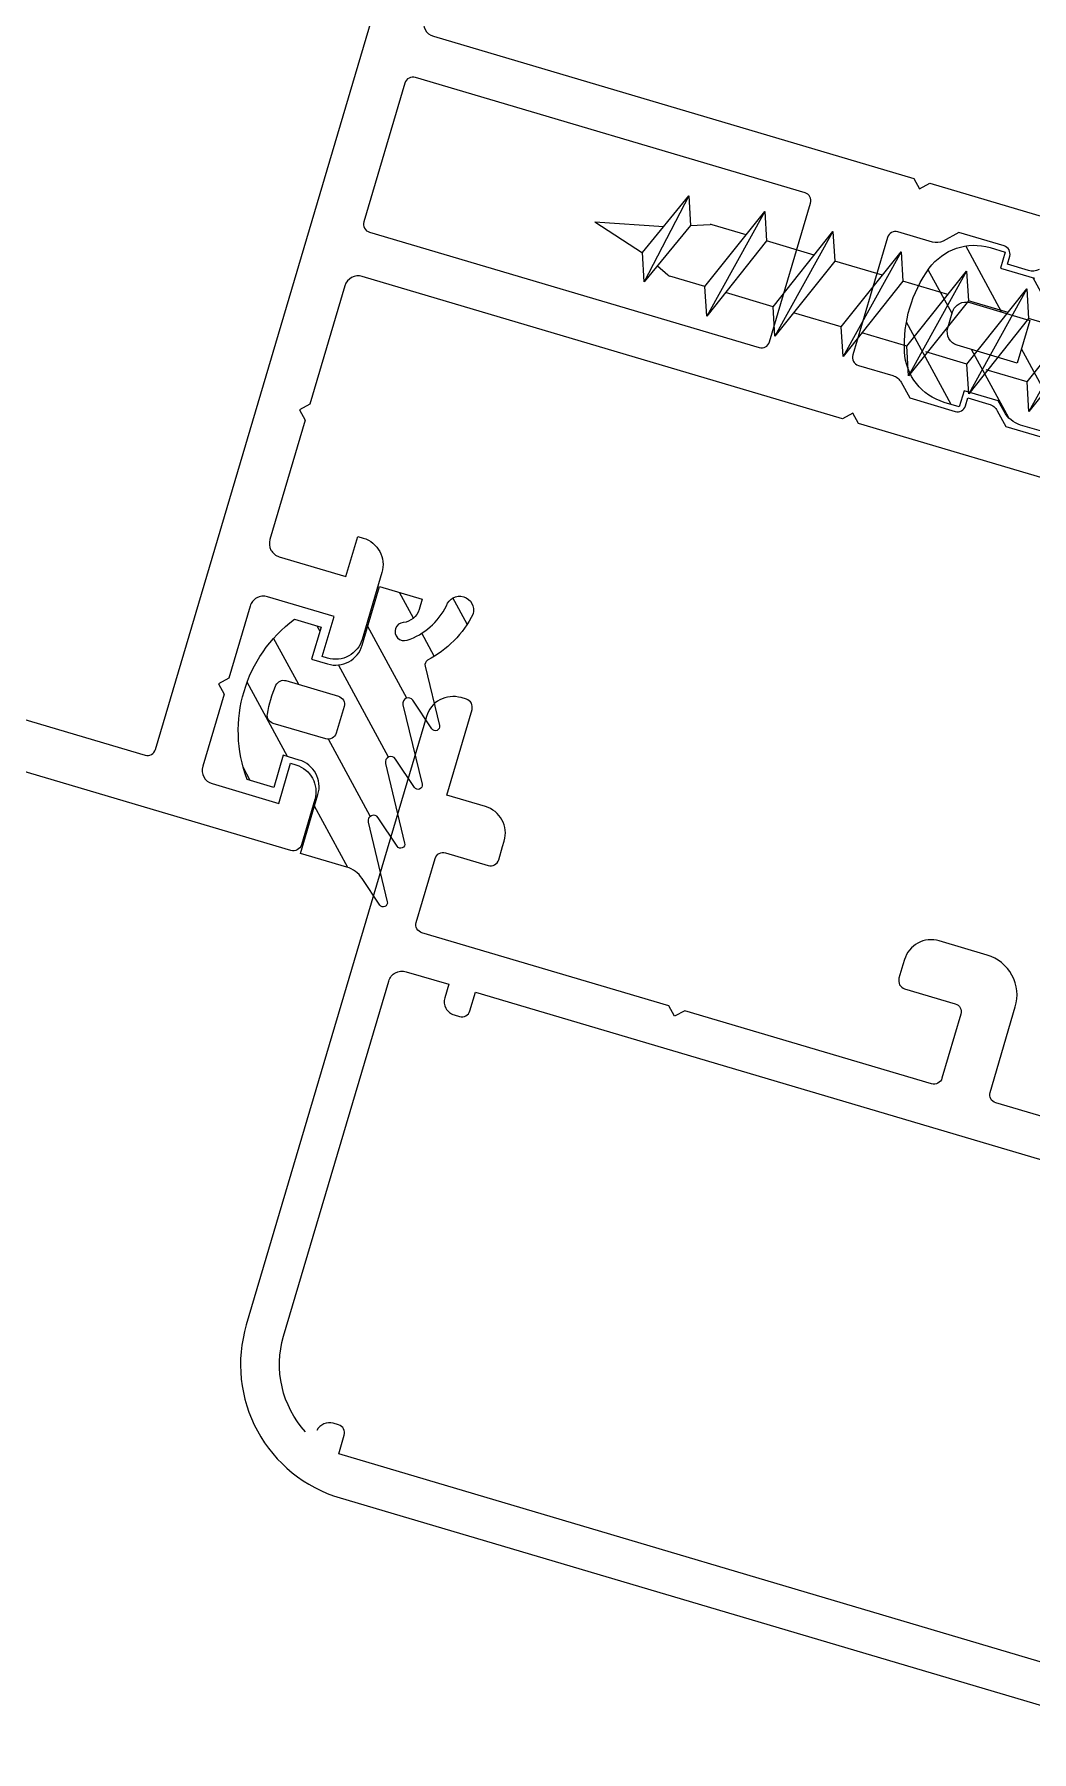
# Model space of a CAD drawing. Header units: millimetres. Extents: x 62878 to 70819, y -67946 to -61850.
# Drawn here: x 67565.49 to 67569.08, y -66989.89 to -66983.72 of the extents above; entities that cross this region are included whole.
import ezdxf

# ---------------------------------------------------------------- set-up
doc = ezdxf.new("R2010")
doc.units = ezdxf.units.MM
doc.layers.add('DOGRAMA', color=171, linetype='Continuous', lineweight=0)
pattern_1 = [(118.5057849383402, (67528.28847097524, -67087.44510647439), (-0.1395045678384407, -0.07576303882639554), [])]

# ---------------------------------------------------------------- blocks, each defined once
blk = doc.blocks.new('a2we')
at = {"lineweight": 5, "ltscale": 0.5}
for p, q in [((-196.0144480926461, -415.2868589025547), (-196.5925912144022, -417.2488821181558)), ((-196.0144480926461, -415.2868589025547), (-195.4639709594615, -417.7110762494052)), ((-197.5747968978259, -417.6063757508618), (-196.5747276986959, -417.2423803302317)), ((-194.1582851917165, -418.2620245979042), (-197.5747968978259, -417.6063757508618)), ((-195.1583543907882, -418.6260200186506), (-197.5747968978259, -417.6063757508618)), ((-196.5747276986959, -417.2423803302317), (-194.1582851917165, -418.2620245979042)), ((-196.8896500078097, -417.895480952812), (-197.0961171580722, -418.3448917148726)), ((-194.1582851917165, -418.2620245979042), (-195.1583543907882, -418.6260200186506)), ((-197.1143788935161, -419.7428166739272), (-197.1143788935161, -418.4283854465556)), ((-195.1583543907882, -418.6260200186506), (-194.9264251741961, -419.2953524503964)), ((-194.9154016761394, -420.634479622855), (-194.9154016761394, -419.3608343693425)), ((-198.1144480926461, -420.1068120946153), (-197.1143788935161, -419.7428166739268)), ((-194.9154016761721, -421.4039929561312), (-198.1144480926461, -420.1068120946153)), ((-193.9153324771005, -421.0399975355008), (-198.1144480926461, -420.1068120946153)), ((-197.1143788935161, -419.7428166739268), (-193.9153324771005, -421.0399975355008)), ((-197.1143788935161, -419.7428166739268), (-193.9153324771005, -421.0399975355008)), ((-197.1143788935161, -422.2969096404012), (-197.1143788935162, -420.512330007273)), ((-193.9153324771005, -421.0399975355008), (-194.9154016761721, -421.4039929561312)), ((-194.9154016761721, -423.1885725893157), (-194.9154016761721, -421.4039929561312)), ((-198.1144480926461, -422.6609050610894), (-197.1143788935161, -422.2969096404012)), ((-197.1143788935161, -422.2969096404012), (-193.9153324771005, -423.594090501975)), ((-197.1143788935161, -422.2969096404012), (-193.9153324771005, -423.594090501975)), ((-194.9154016761721, -423.9580859226053), (-198.1144480926461, -422.6609050610894)), ((-193.9153324771005, -423.594090501975), (-198.1144480926461, -422.6609050610894)), ((-197.1143788935161, -424.8510026068752), (-197.1143788935162, -423.0664229737469)), ((-193.9153324771005, -423.594090501975), (-194.9154016761721, -423.9580859226053)), ((-194.9154016761721, -425.7426655557898), (-194.9154016761721, -423.9580859226053)), ((-198.1144480926461, -425.2149980275636), (-197.1143788935161, -424.8510026068752)), ((-197.1143788935161, -424.8510026068752), (-193.9153324771005, -426.1481834684492)), ((-197.1143788935161, -424.8510026068752), (-193.9153324771005, -426.1481834684492)), ((-194.9154016761721, -426.5121788890793), (-198.1144480926461, -425.2149980275636)), ((-193.9153324771005, -426.1481834684492), (-198.1144480926461, -425.2149980275636)), ((-197.1143788935161, -427.3050955733496), (-197.1143788935162, -425.6205159402211)), ((-193.9153324771005, -426.1481834684492), (-194.9154016761721, -426.5121788890793)), ((-194.9154016761721, -428.1967585222638), (-194.9154016761721, -426.5121788890793)), ((-198.1144480926461, -427.669090994038), (-197.1143788935161, -427.3050955733496)), ((-197.1143788935161, -427.3050955733496), (-193.9153324771005, -428.6022764349236)), ((-197.1143788935161, -427.3050955733496), (-193.9153324771005, -428.6022764349236)), ((-194.9154016761721, -428.9662718555534), (-198.1144480926461, -427.669090994038)), ((-193.9153324771005, -428.6022764349236), (-198.1144480926461, -427.669090994038)), ((-197.1143788935161, -429.5591885398237), (-197.1143788935161, -428.0237477951896)), ((-193.9153324771005, -428.6022764349236), (-194.9154016761721, -428.9662718555534)), ((-194.9154016761721, -430.450851488738), (-194.9154016761721, -428.9662718555534)), ((-198.1144480926461, -429.9231839605702), (-197.1143788935161, -429.5591885398237)), ((-194.9154016761721, -431.2203648220857), (-198.1144480926461, -429.9231839605702)), ((-193.9153324771005, -430.8563694013976), (-198.1144480926461, -429.9231839605702)), ((-197.1143788935161, -429.5591885398237), (-193.9153324771005, -430.8563694013976)), ((-197.1143788935161, -429.5591885398237), (-193.9153324771005, -430.8563694013976)), ((-197.1143788935161, -431.8132815063559), (-197.1143788935161, -430.2778407616635)), ((-193.9153324771005, -430.8563694013976), (-194.9154016761721, -431.2203648220857)), ((-194.9154016761721, -432.7049444552304), (-194.9154016761721, -431.2203648220857)), ((-198.1144480926461, -432.177276926986), (-197.1143788935161, -431.8132815063559)), ((-197.1143788935161, -431.8132815063559), (-193.9153324771005, -433.1104623678716)), ((-197.1143788935161, -431.8132815063559), (-193.9153324771005, -433.1104623678716)), ((-194.9154016761721, -433.4744577885599), (-198.1144480926461, -432.177276926986)), ((-193.9153324771005, -433.1104623678716), (-198.1144480926461, -432.177276926986)), ((-197.1143788935161, -434.0673744728301), (-197.1143788935161, -432.5319337281958)), ((-193.9153324771005, -433.1104623678716), (-194.9154016761721, -433.4744577885599)), ((-194.9154016761721, -434.9590374217446), (-194.9154016761721, -433.4744577885599)), ((-198.1144480926461, -434.4313698935184), (-197.1143788935161, -434.0673744728301)), ((-197.1143788935161, -434.0673744728301), (-193.9153324771005, -435.364555334404)), ((-197.1143788935161, -434.0673744728301), (-193.9153324771005, -435.364555334404)), ((-194.9154016761721, -435.7285507550341), (-198.1144480926461, -434.4313698935184)), ((-193.9153324771005, -435.364555334404), (-198.1144480926461, -434.4313698935184)), ((-197.1143788935161, -436.3642339800811), (-197.1143788935161, -434.7860266946118)), ((-193.9153324771005, -435.364555334404), (-194.9154016761721, -435.7285507550341)), ((-194.9154016761721, -437.2558969289955), (-194.9154016761721, -435.7285507550341)), ((-198.1144480926461, -436.7282294008277), (-197.1143788935161, -436.3642339800811)), ((-194.9154016761721, -438.0254102623434), (-198.1144480926461, -436.7282294008277)), ((-193.9153324771005, -437.6614148416551), (-198.1144480926461, -436.7282294008277)), ((-197.1143788935161, -436.3642339800811), (-193.9153324771005, -437.6614148416551)), ((-197.1143788935161, -436.3642339800811), (-193.9153324771005, -437.6614148416551)), ((-197.1143788935161, -438.6610934873901), (-197.1143788935161, -437.1337473134849)), ((-193.9153324771005, -437.6614148416551), (-194.9154016761721, -438.0254102623434)), ((-194.9154016761721, -439.5527564362646), (-194.9154016761721, -438.0254102623434)), ((-198.1144480926461, -439.0250889080787), (-197.1143788935161, -438.6610934873901)), ((-194.9154016761721, -440.3222697695944), (-198.1144480926461, -439.0250889080787)), ((-193.9153324771005, -439.9582743489061), (-198.1144480926461, -439.0250889080787)), ((-197.1143788935161, -438.6610934873901), (-193.9153324771005, -439.9582743489061)), ((-197.1143788935161, -438.6610934873901), (-193.9153324771005, -439.9582743489061)), ((-197.1143788935161, -440.9579529946993), (-197.1143788935161, -439.430606820736)), ((-193.9153324771005, -439.9582743489061), (-194.9154016761721, -440.3222697695944)), ((-194.9154016761721, -441.849615943574), (-194.9154016761721, -440.3222697695944)), ((-198.1144480926461, -441.3219484153295), (-197.1143788935161, -440.9579529946993)), ((-197.1143788935161, -440.9579529946993), (-193.9153324771005, -442.2551338562151)), ((-194.9154016761721, -442.6191292769035), (-198.1144480926461, -441.3219484153295)), ((-193.9153324771005, -442.2551338562151), (-198.1144480926461, -441.3219484153295)), ((-197.1143788935161, -443.2537258831643), (-197.1143788935161, -441.7274663280053)), ((-193.9153324771005, -442.2551338562151), (-194.9154016761721, -442.6191292769035)), ((-194.9154016761721, -444.1453888320787), (-194.9154016761721, -442.6191292769035)), ((-198.1144480926461, -443.6177213039109), (-197.1143788935161, -443.2537258831643)), ((-197.1143788935161, -443.2537258831643), (-193.9153324771005, -444.5509067447383)), ((-194.9154016761721, -444.9149021654266), (-198.1144480926461, -443.6177213039109)), ((-193.9153324771005, -444.5509067447383), (-198.1144480926461, -443.6177213039109)), ((-197.1143788935161, -445.5538642814245), (-197.1143788935161, -444.0232392165685)), ((-193.9153324771005, -444.5509067447383), (-194.9154016761721, -444.9149021654266)), ((-194.9154016761721, -446.4455272302989), (-194.9154016761721, -444.9149021654266)), ((-198.1144480926461, -445.9178597020545), (-197.1143788935161, -445.5538642814245)), ((-193.9153324771005, -446.8510451429402), (-198.1144480926461, -445.9178597020545)), ((-194.9154016761721, -447.2150405636282), (-198.1144480926461, -445.9178597020545)), ((-197.1143788935161, -445.5538642814245), (-193.9153324771005, -446.8510451429402)), ((-197.1143788935161, -445.5538642814245), (-193.9153324771005, -446.8510451429402)), ((-197.1143788935161, -447.8540026795677), (-197.1143788935161, -446.3233776147298)), ((-193.9153324771005, -446.8510451429402), (-194.9154016761721, -447.2150405636282)), ((-194.9154016761721, -448.7456656284821), (-194.9154016761721, -447.2150405636282)), ((-197.1143788935161, -447.8540026795677), (-198.1144480926461, -448.2179981003141)), ((-193.9153324771005, -449.1511835411412), (-197.1143788935161, -447.8540026795677)), ((-194.9154016761721, -449.5151789618299), (-198.1144480926461, -448.2179981003141)), ((-198.1144480926461, -448.2179981003141), (-193.9153324771005, -449.1511835411412)), ((-197.1143788935161, -450.1541410778275), (-197.1143788935161, -448.6235160129718)), ((-193.9153324770423, -449.1511835411412), (-194.9154016761721, -449.5151789618299)), ((-194.9154016761723, -451.0458040266858), (-194.9154016761721, -449.5151789618299)), ((-198.1144480926461, -450.5181364984577), (-197.1143788935161, -450.1541410778275)), ((-197.1143788935161, -450.1541410778275), (-193.9153324770423, -451.4513219393434)), ((-194.9154016761721, -451.8153173600317), (-198.1144480926461, -450.5181364984577)), ((-193.9153324770423, -451.4513219393434), (-198.1144480926461, -450.5181364984577)), ((-197.1143788935161, -453.2868589025547), (-197.1143788935162, -450.9236544111328)), ((-193.9153324770423, -451.4513219393434), (-194.9154016761721, -451.8153173600317)), ((-194.9154016761721, -453.2868589025547), (-194.9154016761721, -451.8153173600317)), ((-192.7980524524961, -453.2868589025547), (-199.230843732796, -453.2868589025547)), ((-199.230843732796, -454.5827171301502), (-199.230843732796, -453.2868589025547)), ((-192.7980524524961, -454.5827171301502), (-192.7980524524961, -453.2868589025547))]:
    blk.add_line(p, q, dxfattribs=at)
blk.add_lwpolyline([(-196.4690204826777, -455.6637351848848), (-196.1125089353335, -455.3998333582319), (-195.9163872499585, -455.3998333582319), (-195.5598757026143, -455.6637351848848)], dxfattribs=at)
for centre, radius, start, end in [((-196.9143788935627, -418.4283854465556), 0.2, 155.3251238657465, 180), ((-195.115401676151, -419.3608343693425), 0.2, 0, 19.11162363728389), ((-195.6603624057317, -449.5292358589606), 6.187568978619671, 234.757305859688, 262.4904896380407), ((-196.3685337795604, -449.5292358589606), 6.187568978619673, 277.5095103619591, 305.2426941403116)]:
    blk.add_arc(centre, radius, start, end, dxfattribs=at)

msp = doc.modelspace()

# ---------------------------------------------------------------- hatches: boundary and pattern name
at = {"layer": 'DOGRAMA', "lineweight": -2}
h = msp.add_hatch(dxfattribs=at)
h.set_pattern_fill('ANSI31', color=256, scale=0.05, angle=73.50578493834035, style=0)
h.set_pattern_definition(pattern_1)
edge = h.paths.add_edge_path(flags=16)
edge.add_arc((67568.82293161207, -66984.79255992726), 0.04999999997870802, 163.5057848929129, 253.50578488817848, ccw=False)
edge.add_line((67568.77498919179, -66984.77836400048), (67568.79202430384, -66984.72083309614))
edge.add_arc((67568.83996672413, -66984.73502902286), 0.04999999999008795, 73.50578496160352, 163.5057849616035, ccw=False)
edge.add_line((67568.85416265085, -66984.68708660257), (67569.06990354223, -66984.75096827293))
edge.add_line((67569.06990354223, -66984.75096827293), (67569.02447657665, -66984.90438401785))
edge.add_line((67569.02447657665, -66984.90438401785), (67568.80873568529, -66984.84050234752))
h.paths.add_polyline_path([(67569.16830383753, -66984.9469717981), (67569.21373080314, -66984.79355605316), (67569.47741411474, -66984.87163365021), (67569.4319871492, -66985.02504939519)], flags=16)
edge = h.paths.add_edge_path()
edge.add_arc((67568.87013380323, -66984.68138654217), 0.1999999999786317, 73.50578493362269, 144.0720038176356, ccw=False)
edge.add_line((67568.92691751021, -66984.489616861), (67568.98090493161, -66984.50560273477))
edge.add_line((67568.98090493161, -66984.50560273477), (67568.9638698195, -66984.56313363914))
edge.add_line((67568.9638698195, -66984.56313363914), (67569.08687498847, -66984.59955592146))
edge.add_line((67569.08687498847, -66984.59955592146), (67569.12504120404, -66984.57882836745))
edge.add_arc((67569.17276595291, -66984.66670526052), 0.09999999995432861, 73.50578495686909, 118.5057849573081, ccw=False)
edge.add_line((67569.20115780635, -66984.57082041996), (67569.32609035776, -66984.6078134073))
edge.add_line((67569.32609035776, -66984.6078134073), (67569.30905524569, -66984.66534431167))
edge.add_line((67569.30905524569, -66984.66534431167), (67569.43206041465, -66984.70176659401))
edge.add_line((67569.43206041465, -66984.70176659401), (67569.57089702913, -66984.62636631161))
edge.add_line((67569.57089702913, -66984.62636631161), (67569.60164094076, -66984.52253811073))
edge.add_line((67569.60164094076, -66984.52253811073), (67569.84135304223, -66984.59351774443))
edge.add_line((67569.84135304223, -66984.59351774443), (67569.80760654865, -66984.53137939742))
edge.add_line((67569.80760654865, -66984.53137939742), (67569.94956581615, -66984.05195519443))
edge.add_line((67569.94956581615, -66984.05195519443), (67570.26291015363, -66984.14473760371))
edge.add_arc((67570.1777345932, -66984.43239212544), 0.2999999999415425, 13.505784940436172, 73.50578494137147, ccw=False)
edge.add_line((67570.46943849674, -66984.36232906369), (67570.58417426044, -66984.84002543196))
edge.add_arc((67570.5550038701, -66984.84703173813), 0.02999999997447556, -76.49421505653072, 13.505784943469223, ccw=False)
edge.add_line((67570.56201017628, -66984.87620212846), (67570.50366939558, -66984.89021474084))
edge.add_arc((67570.49666308939, -66984.86104435046), 0.03000000002032257, 193.5057849510208, 283.5057849510208, ccw=False)
edge.add_line((67570.46749269901, -66984.86805065665), (67570.37702749188, -66984.49140348479))
edge.add_arc((67570.18255822279, -66984.5381121926), 0.2000000000137806, 13.50578493081246, 75.42538227163293)
edge.add_arc((67570.19998474786, -66984.43898047801), 0.1000000000357239, 70.79093733366904, 223.5057849210783)
edge.add_arc((67570.05492377451, -66984.57666604019), 0.1000000000128824, -16.49421500731131, 43.50578499149401, ccw=False)
edge.add_line((67570.15080861514, -66984.60505789358), (67570.05802548045, -66984.91840468095))
edge.add_arc((67570.10596790072, -66984.93260060772), 0.04999999997457646, 163.5057849041675, 253.5057849201566)
edge.add_line((67570.09177197397, -66984.98054302798), (67570.13970014077, -66984.99473473422))
edge.add_arc((67570.12550421404, -66985.04267715453), 0.05000000000817259, -16.494215044916814, 73.50578495034893, ccw=False)
edge.add_line((67570.17344663436, -66985.05687308127), (67570.11666292741, -66985.24864276245))
edge.add_arc((67570.06872050709, -66985.2344468357), 0.05000000002625723, 253.5057849390942, 343.50578493909427, ccw=False)
edge.add_line((67570.05452458034, -66985.28238925603), (67570.0065964135, -66985.2681975498))
edge.add_arc((67569.99240048676, -66985.31613997008), 0.04999999998026643, 73.50578494088006, 163.5057849408801)
edge.add_line((67569.94445806649, -66985.30194404334), (67569.85167493182, -66985.61529083071))
edge.add_arc((67569.75579009119, -66985.58689897721), 0.1000000000385614, 283.5057849359987, 343.505784936727, ccw=False)
edge.add_arc((67569.80249879904, -66985.78136824632), 0.100000000003214, 103.5057849398931, 256.2206325283005)
edge.add_arc((67569.84185598095, -66985.6887302797), 0.2000000000468044, 251.5861875963139, 313.5057849414753)
edge.add_line((67569.97954154309, -66985.83379125307), (67570.26049495864, -66985.56712249962))
edge.add_arc((67570.28114779296, -66985.58888164561), 0.03000000000218311, 43.50578494475519, 133.5057849638881, ccw=False)
edge.add_line((67570.30290693897, -66985.56822881129), (67570.34421260757, -66985.61174710328))
edge.add_arc((67570.32245346156, -66985.63239993759), 0.03000000000271974, -46.49421509556032, 43.50578492459738, ccw=False)
edge.add_line((67570.34310629586, -66985.6541590836), (67569.98677698756, -66985.99237135379))
edge.add_arc((67569.78024864437, -66985.77477989373), 0.3000000000456234, 253.5057849415653, 313.5057849404162, ccw=False)
edge.add_line((67569.69507308392, -66986.06243441557), (67569.3817287464, -66985.96965200632))
edge.add_line((67569.3817287464, -66985.96965200632), (67569.52368801381, -66985.49022780336))
edge.add_line((67569.52368801381, -66985.49022780336), (67569.58582636088, -66985.45648130977))
edge.add_line((67569.58582636088, -66985.45648130977), (67569.34611425939, -66985.38550167606))
edge.add_line((67569.34611425939, -66985.38550167606), (67569.37685817102, -66985.2816734752))
edge.add_line((67569.37685817102, -66985.2816734752), (67569.30145788864, -66985.14283686073))
edge.add_line((67569.30145788864, -66985.14283686073), (67569.17845271964, -66985.10641457839))
edge.add_line((67569.17845271964, -66985.10641457839), (67569.16141760757, -66985.16394548275))
edge.add_line((67569.16141760757, -66985.16394548275), (67569.03648505617, -66985.12695249538))
edge.add_arc((67569.06487690963, -66985.03106765478), 0.09999999999826054, 208.5057849600245, 253.5057849559762, ccw=False)
edge.add_line((67568.97700001652, -66985.07879240368), (67568.9562724625, -66985.04062618819))
edge.add_line((67568.9562724625, -66985.04062618819), (67568.83326729349, -66985.00420390586))
edge.add_line((67568.83326729349, -66985.00420390586), (67568.81623218145, -66985.06173481017))
edge.add_line((67568.81623218145, -66985.06173481017), (67568.76224476, -66985.0457489364))
edge.add_arc((67568.81902846695, -66984.85397925522), 0.1999999999949627, 182.9395660608946, 253.5057849428008, ccw=False)
edge.add_arc((67569.08917253811, -66984.84010731155), 0.4704999999988805, 144.0720038171114, 182.9395660515133, ccw=False)
h = msp.add_hatch(dxfattribs=at)
h.set_pattern_fill('ANSI31', color=256, scale=0.05, angle=73.50578493834035, style=0)
h.set_pattern_definition(pattern_1)
edge = h.paths.add_edge_path()
edge.add_arc((67566.58707130051, -66986.81081203485), 0.0999999999764985, 33.5057849304451, 73.50578493525273)
edge.add_line((67566.615463154, -66986.71492719428), (67566.44950760697, -66986.66578714726))
edge.add_line((67566.44950760697, -66986.66578714726), (67566.51196968465, -66986.45484049794))
edge.add_arc((67566.41608484408, -66986.42644864446), 0.0999999999786175, 343.5057849352527, 433.5057849352527)
edge.add_line((67566.44447669756, -66986.33056380389), (67566.38694579317, -66986.31352869181))
edge.add_line((67566.38694579317, -66986.31352869181), (67566.35287556899, -66986.42859050048))
edge.add_line((67566.35287556899, -66986.42859050048), (67566.2569907284, -66986.40019864701))
edge.add_arc((67566.72570565123, -66986.22611153919), 0.4999999999901357, 126.63588728978581, 200.3756825823028, ccw=False)
edge.add_line((67566.42734184934, -66985.82488960346), (67566.52322668993, -66985.85328145695))
edge.add_line((67566.52322668993, -66985.85328145695), (67566.4891564657, -66985.96834326567))
edge.add_line((67566.4891564657, -66985.96834326567), (67566.54668737008, -66985.98537837777))
edge.add_arc((67566.57507922355, -66985.88949353718), 0.09999999998843902, 253.5057849456145, 343.5057849456144)
edge.add_line((67566.67096406413, -66985.91788539065), (67566.73342614181, -66985.70693874134))
edge.add_line((67566.73342614181, -66985.70693874134), (67566.88633849642, -66985.75221665119))
edge.add_line((67566.88633849642, -66985.75221665119), (67566.87512956467, -66985.79007140562))
edge.add_arc((67566.81280441825, -66985.7716167008), 0.06500000003929521, 275.0964493984796, 343.5057849056594, ccw=False)
edge.add_arc((67566.82148242167, -66985.86891992347), 0.03268943072647305, 95.09644938492814, 288.9360639975153)
edge.add_arc((67566.75594173858, -66985.66969955755), 0.2424115900776238, 288.3083182991557, 333.8150907055998)
edge.add_arc((67567.02105280133, -66985.79213522177), 0.05002797726744085, -15.522056402985186, 161.9911798966499, ccw=False)
edge.add_arc((67566.7360821964, -66985.6405491819), 0.3717812402006158, 297.00576401999825, 333.6572845096004, ccw=False)
edge.add_arc((67566.9164065226, -66985.98815066535), 0.01999999997270703, 125.1201221205835, 193.5057850342759)
edge.add_line((67566.89695959573, -66985.99282153616), (67566.94834812614, -66986.20677500259))
edge.add_arc((67566.933762931, -66986.21027815569), 0.01499999996233728, -146.49421502998842, 13.50578502347912, ccw=False)
edge.add_line((67566.92125547968, -66986.21855847332), (67566.85328863385, -66986.1158942938))
edge.add_arc((67566.83661203201, -66986.12693471735), 0.02000000002274678, 33.50578492838554, 193.5057849142612)
edge.add_line((67566.81716510508, -66986.13160558813), (67566.8858860485, -66986.41772165189))
edge.add_arc((67566.87130085332, -66986.42122480497), 0.01500000000138728, -146.49421504500788, 13.505784930487891, ccw=False)
edge.add_line((67566.85879340197, -66986.42950512262), (67566.79082655619, -66986.3268409431))
edge.add_arc((67566.77414995436, -66986.33788136663), 0.02000000000258, 33.50578491663744, 193.5057849337332)
edge.add_line((67566.75470302746, -66986.34255223742), (67566.82342397081, -66986.62866830119))
edge.add_arc((67566.80883877566, -66986.63217145427), 0.01499999997308828, -146.494215060672, 13.505784956450611, ccw=False)
edge.add_line((67566.79633132432, -66986.6404517719), (67566.7283644785, -66986.53778759239))
edge.add_arc((67566.71168787668, -66986.54882801592), 0.02000000000258, 33.50578491663744, 193.5057849742686)
edge.add_line((67566.69224094978, -66986.55349888671), (67566.76096189316, -66986.83961495047))
edge.add_arc((67566.74637669799, -66986.84311810357), 0.01499999999063629, -146.4942149986603, 13.505784997516287, ccw=False)
edge.add_line((67566.73386924664, -66986.85139842123), (67566.67045430958, -66986.75560991719))
edge = h.paths.add_edge_path(flags=16)
edge.add_line((67566.39689950197, -66986.04531741254), (67566.58541490504, -66986.10113751578))
edge.add_arc((67566.576897349, -66986.12990296794), 0.02999999997338046, -16.494215088329383, 73.50578493831898, ccw=False)
edge.add_line((67566.60566280116, -66986.13842052399), (67566.57727094766, -66986.2343053646))
edge.add_arc((67566.5485054955, -66986.22578780858), 0.02999999996924891, 253.50578493831898, 343.50578496496746, ccw=False)
edge.add_line((67566.53998793947, -66986.25455326073), (67566.35147253642, -66986.19873315746))
edge.add_arc((67566.35999009247, -66986.16996770533), 0.02999999996355894, 171.2722190663848, 253.5057849037799, ccw=False)
edge.add_arc((67566.7257056512, -66986.22611153917), 0.3999999999481397, 155.7393507710862, 171.2722191070513, ccw=False)
edge.add_arc((67566.38838194596, -66986.0740828647), 0.0299999999745314, 73.50578499161588, 155.739350824697, ccw=False)

# ---------------------------------------------------------------- linework, layer by layer
at = {"layer": 'DOGRAMA', "lineweight": -2, "ltscale": 0.5}
msp.add_lwpolyline([(67559.97836398205, -66979.72279430754), (67559.64276703993, -66979.62342282035), (67557.84972052084, -66979.09249516018, 0.4142135623730953), (67557.81243751265, -66979.11274305632), (67556.51209062303, -66983.5042687555, 0.4142135623730951), (67556.53233851914, -66983.54155176374), (67558.32538503825, -66984.07247942392), (67558.66098198036, -66984.17185091112), (67565.89069896113, -66986.3125966639, 0.4142135623730951), (67565.92798196932, -66986.29234876773), (67567.22832885895, -66981.90082306854, 0.4142135623722071), (67567.20808096282, -66981.86354006034)], format="xyb", close=True, dxfattribs=at)
for points in [[(67569.27899487098, -66985.3656273786), (67568.45438524187, -66985.12145743864), (67568.43413734573, -66985.08417443045), (67568.39685433754, -66985.10442232656), (67566.6709272068, -66984.59336896385, 0.4142135623730951), (67566.60878885977, -66984.62711545742), (67566.48297292444, -66985.05202047151), (67566.44568991623, -66985.0722683676), (67566.46593781235, -66985.10955137585), (67566.33906625168, -66985.53802144299, 0.4142135623730951), (67566.37281274525, -66985.60015979008), (67566.61252484669, -66985.6711394238), (67566.65511262696, -66985.5273121629), (67566.67428959507, -66985.53299053361, -0.4142135623729619), (67566.74178258219, -66985.65726722767), (67566.67080294844, -66985.89697932913, -0.4142135623728953), (67566.54652625442, -66985.96447231625), (67566.52734928628, -66985.95879394555), (67566.56993706648, -66985.81496668469), (67566.33022496499, -66985.74398705096, 0.4142135623730951), (67566.26808661797, -66985.77773354451), (67566.19142861353, -66986.03662261412), (67566.15414560528, -66986.05687051028), (67566.17439350144, -66986.09415351847), (67566.09773549705, -66986.35304258809, 0.4142135623730951), (67566.13148199063, -66986.41518093513), (67566.37119409212, -66986.48616056885), (67566.41378187234, -66986.34233330794), (67566.43295884045, -66986.34801167861, -0.4142135623728953), (67566.50045182757, -66986.47228837272), (67566.45218567664, -66986.63529260174, -0.4142135623729288), (67566.41490266839, -66986.65554049787), (67556.30864046984, -66983.66303914053, -0.4142135623729288)], [(67566.89270739464, -66983.66826705147, 0.4142135623730951), (67566.92645388821, -66983.73040539848), (67568.65238101891, -66984.24145876121), (67568.67262891501, -66984.27874176943), (67568.70991192324, -66984.25849387329), (67569.53452155236, -66984.5026638133, -0.4142135623730951)], [(67569.10280989943, -66984.56814277606, -0.1989123673797732), (67569.06475159823, -66984.57214674981), (67568.98872515836, -66984.54963504171), (67568.99724271437, -66984.52086958951, 0.4142135623729841), (67568.97699481825, -66984.48358658131), (67568.81399058923, -66984.43532043036), (67568.75762447328, -66984.46593210351, -0.1989123673797501), (67568.7195661721, -66984.46993607725), (67568.59559731191, -66984.43322844243, 0.4142135623729288), (67568.5583143037, -66984.45347633855), (67568.43339014833, -66984.87536963716, 0.4142135623725959), (67568.45363804448, -66984.9126526454), (67568.57760690467, -66984.94936028022, -0.1989123673796753), (67568.6073494245, -66984.97344032607), (67568.63796109764, -66985.02980644205), (67568.8009653266, -66985.07807259298, 0.4142135623736503), (67568.83824833485, -66985.05782469687), (67568.84676589092, -66985.02905924468), (67568.9227923308, -66985.05157095277, -0.1989123673797502), (67568.95253485063, -66985.07565099864), (67568.98314652377, -66985.1320171146), (67569.14615075279, -66985.18028326552, 0.4142135623732063)], [(67569.29680252628, -66987.66531929004), (67568.9468228581, -66987.56168902483, -0.4142135623730951), (67568.92657496198, -66987.52440601659), (67569.01742889313, -66987.2175745267, 0.4142135623730951), (67568.91618941247, -66987.0311594856), (67568.74359669938, -66986.9800541493, 0.4142135623730951), (67568.6193200053, -66987.04754713642), (67568.61364163461, -66987.06672410453), (67568.59944570783, -66987.11466652485, 0.4142135623730951), (67568.61969360404, -66987.15194953307), (67568.80187480114, -66987.20589405468, -0.4142135623730951), (67568.82212269725, -66987.24317706292), (67568.75398224889, -66987.47330068031, -0.4142135623730951), (67568.71669924064, -66987.49354857646), (67567.82976446519, -66987.23092393173), (67567.792481457, -66987.25117182785), (67567.77223356084, -66987.21388881965), (67566.88529878535, -66986.95126417489, -0.4142135623730951), (67566.86505088923, -66986.91398116667), (67566.93319133758, -66986.68385754926, -0.4142135623730951), (67566.97047434583, -66986.66360965311), (67567.12389009076, -66986.70903661867, 0.4142135623730951), (67567.16117309892, -66986.68878872256), (67567.1753690257, -66986.64084630222), (67567.18104739639, -66986.62166933414, 0.4142135623730951), (67567.1135544093, -66986.49739264006), (67566.97452139042, -66986.45622445252), (67567.0653753216, -66986.14939296259, 0.4142135623730951), (67567.04512742546, -66986.11210995437), (67567.02595045735, -66986.10643158367, 0.4142135623730951), (67566.90167376323, -66986.17392457079), (67566.2543395038, -66988.36009893632, 0.4142135623730951), (67566.59180443935, -66988.9814824067), (67569.66970782241, -66989.8928609036, 0.4142135623730951)], [(67566.4673349732, -66988.7441650602, -0.2621398995659221), (67566.38857828063, -66988.39984753123), (67566.76618993201, -66987.12457915132, -0.4142135623730951), (67566.82832827904, -66987.09083265778), (67566.98174402397, -66987.13625962334), (67566.96754809722, -66987.18420204363, 0.4142135623730951), (67567.0012945908, -66987.24634039066), (67567.02047155894, -66987.25201876136, 0.4142135623730951), (67567.05775456713, -66987.23177086524), (67567.07762886457, -66987.16465147682), (67569.6952850128, -66987.93974907696), (67569.20410594752, -66989.59855681924), (67566.58644979927, -66988.82345921909), (67566.6063240967, -66988.75633983068, 0.4142135623730951), (67566.58607620056, -66988.71905682246), (67566.56689923245, -66988.71337845178, 0.3618128521052944), (67566.50812572078, -66988.73867492494)]]:
    msp.add_lwpolyline(points, format="xyb", dxfattribs=at)
at = {"layer": 'DOGRAMA', "lineweight": -2, "ltscale": 5}
msp.add_lwpolyline([(67568.26176862718, -66984.29266383364), (67566.86184995447, -66983.87814277275, 0.4142135623730951), (67566.82456694628, -66983.89839066887), (67566.67692930813, -66984.39699183995, 0.4142135623730951), (67566.69717720425, -66984.43427484816), (67568.09709587696, -66984.84879590907, 0.4142135623730951), (67568.13437888518, -66984.82854801293), (67568.2820165233, -66984.32994684184, 0.4142135623730951)], format="xyb", close=True, dxfattribs=at)
at = {"layer": 'DOGRAMA', "lineweight": -2}
msp.add_lwpolyline([(67569.16141760757, -66985.16394548275), (67569.03648505617, -66985.12695249538, -0.1989123673796753), (67568.97700001652, -66985.07879240368), (67568.9562724625, -66985.04062618819), (67568.83326729349, -66985.00420390586), (67568.81623218145, -66985.06173481017), (67568.76224476, -66985.0457489364, -0.3180171180316094), (67568.61929163062, -66984.86423577555, -0.1712365548905719), (67568.7081827978, -66984.56403292343, -0.3180171180317411), (67568.92691751021, -66984.489616861), (67568.98090493161, -66984.50560273477), (67568.9638698195, -66984.56313363914), (67569.08687498847, -66984.59955592146)], format="xyb", dxfattribs=at)
for points in [[(67568.80873568529, -66984.84050234752, -0.4142135623730951), (67568.77498919179, -66984.77836400048), (67568.79202430384, -66984.72083309614, -0.4142135623730951), (67568.85416265085, -66984.68708660257), (67569.06990354223, -66984.75096827293), (67569.02447657665, -66984.90438401785)], [(67566.67045430958, -66986.75560991719, 0.176326980708443), (67566.615463154, -66986.71492719428), (67566.44950760697, -66986.66578714726), (67566.51196968465, -66986.45484049794, 0.4142135623726288), (67566.44447669756, -66986.33056380389), (67566.38694579317, -66986.31352869181), (67566.35287556899, -66986.42859050048), (67566.2569907284, -66986.40019864701, -0.3333333333332321), (67566.42734184934, -66985.82488960346), (67566.52322668993, -66985.85328145695), (67566.4891564657, -66985.96834326567), (67566.54668737008, -66985.98537837777, 0.4142135623730951), (67566.67096406413, -66985.91788539065), (67566.73342614181, -66985.70693874134), (67566.88633849642, -66985.75221665119), (67566.87512956467, -66985.79007140562, -0.3076847592325163), (67566.81857853546, -66985.83635972804, 1.128701775594264), (67566.83209056212, -66985.89984024425, 0.2012120834862478), (67566.97347574795, -66985.77666840241, -0.9785310008383128), (67567.06925613352, -66985.80552317436, -0.1612998685773607), (67566.90490067165, -66985.97179171084, 0.3075716929248266), (67566.89695959573, -66985.99282153616), (67566.94834812614, -66986.20677500259, -0.8390996311771568), (67566.92125547968, -66986.21855847332), (67566.85328863385, -66986.1158942938, 0.8390996311749109), (67566.81716510508, -66986.13160558813), (67566.8858860485, -66986.41772165189, -0.8390996311813727), (67566.85879340197, -66986.42950512262), (67566.79082655619, -66986.3268409431, 0.8390996311751685), (67566.75470302746, -66986.34255223742), (67566.82342397081, -66986.62866830119, -0.8390996311750223), (67566.79633132432, -66986.6404517719), (67566.7283644785, -66986.53778759239, 0.8390996311790603), (67566.69224094978, -66986.55349888671), (67566.76096189316, -66986.83961495047, -0.8390996311813727), (67566.73386924664, -66986.85139842123)], [(67566.39689950197, -66986.04531741254), (67566.58541490504, -66986.10113751578, -0.414213562374205), (67566.60566280116, -66986.13842052399), (67566.57727094766, -66986.2343053646, -0.4142135623730951), (67566.53998793947, -66986.25455326073), (67566.35147253642, -66986.19873315746, -0.3750467088372598), (67566.33033747962, -66986.16541550256, -0.0678788880673013), (67566.36103137527, -66986.06175621545, -0.3750467088370437)]]:
    msp.add_lwpolyline(points, format="xyb", close=True, dxfattribs=at)

# ---------------------------------------------------------------- block references
at = {"layer": 'DOGRAMA', "linetype": 'ByBlock', "lineweight": -2, "xscale": 0.09999999999876999, "yscale": 0.09999999999876999, "zscale": 0.09999999999876999, "rotation": 73.50578493445082}
msp.add_blockref('a2we', (67533.25165754912, -66953.81186616994), dxfattribs=at)

doc.saveas('drawing.dxf')
